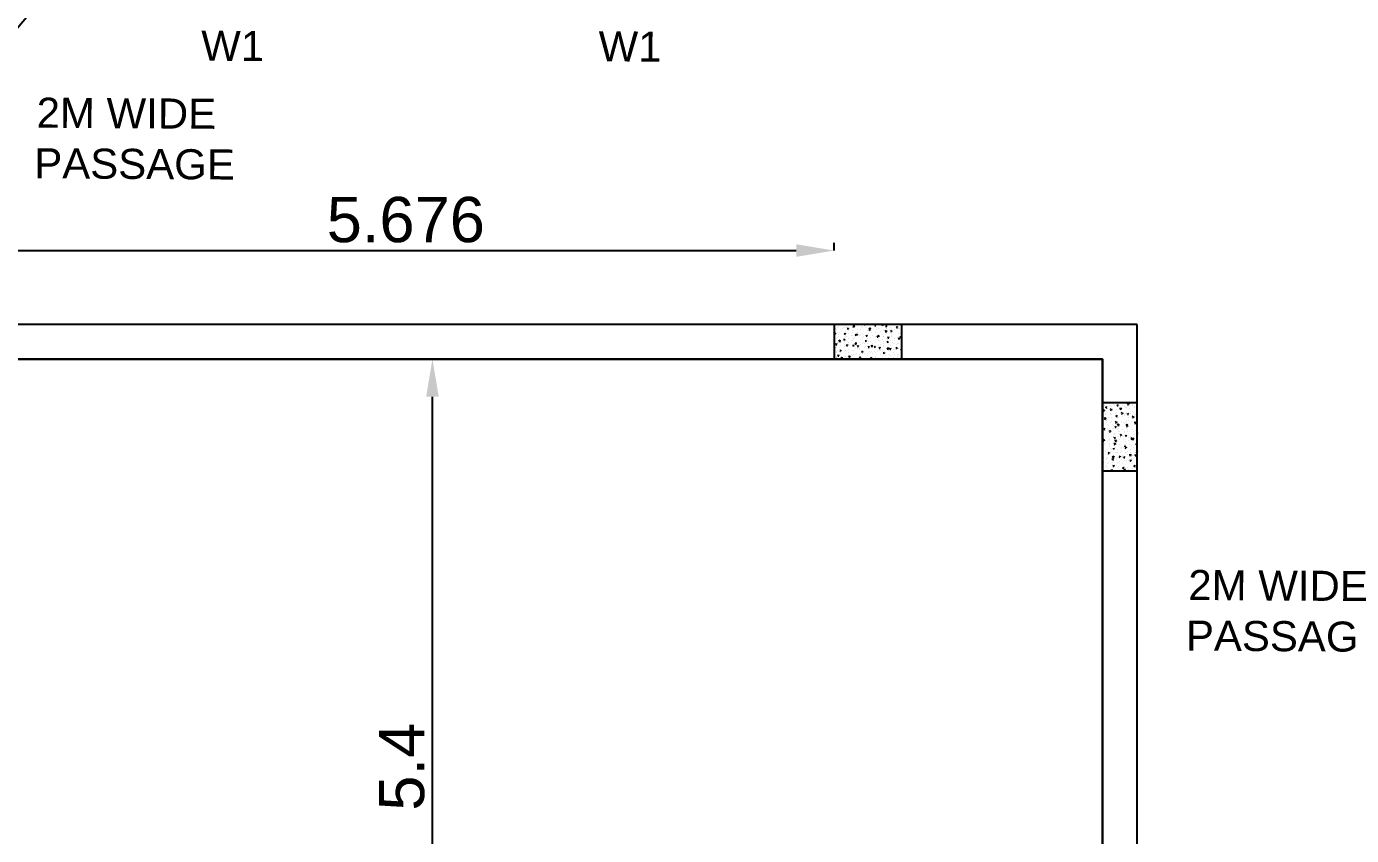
# Model space of a CAD drawing. Header units: metres. Extents: x 0 to 2048, y 111 to 219.
# Drawn here: x 1830.55 to 1839.33, y 158.93 to 164.29 of the extents above; entities that cross this region are included whole.
import ezdxf

# ---------------------------------------------------------------- set-up
doc = ezdxf.new("R2010")
doc.units = ezdxf.units.M
doc.header["$LTSCALE"] = 0.5
doc.header["$MEASUREMENT"] = 0
doc.header["$PDMODE"] = 3
doc.linetypes.add('CONTIN', pattern=[0])
doc.layers.add('BLK_1_FLR_0_BLT_UP_AREA', color=27, linetype='Continuous')
doc.layers.add('DIST_EXIT', color=7, linetype='Continuous')
doc.layers.add('layout bou', color=1, linetype='Continuous', lineweight=60)
doc.layers.add('layout bou @ 1', color=1, linetype='Continuous', lineweight=60)
doc.styles.add('200LT_S', font='arial.ttf', dxfattribs={"height": 0.3})
doc.styles.add('Isa-', font='times.ttf')
doc.styles.add('PATTA & SITE', font='arial.ttf', dxfattribs={"height": 1.5})
doc.styles.get("Standard").update_dxf_attribs({"font": ''})
doc.styles.get('Standard').set_extended_font_data('Arial Black')
doc.dimstyles.new('Building Arrow', dxfattribs={"dimscale": 0, "dimtxt": 1, "dimasz": 1, "dimexe": 0.18, "dimexo": 0.0625, "dimgap": 0.09, "dimtad": 0, "dimdec": 1, "dimzin": 0, "dimdsep": 46, "dimtxsty": 'Standard', "dimcen": 0.09, "dimse1": 1, "dimse2": 1, "dimclrt": 7, "dimadec": 1, "dimazin": 0, "dimtfac": 1, "dimtdec": 1, "dimtofl": 0, "dimtmove": 0, "dimatfit": 3, "dimfxl": 0, "dimtolj": 1, "dimtzin": 0, "dimarcsym": 0})
doc.dimstyles.new('STANDARD$0', dxfattribs={"dimtxt": 0.5, "dimasz": 0.1, "dimexe": 2, "dimexo": 2, "dimgap": 0, "dimtad": 0, "dimzin": 0, "dimdsep": 46, "dimtxsty": 'Standard', "dimblk": 'OBLIQUE', "dimcen": -0.0625, "dimse1": 1, "dimse2": 1, "dimclrd": 3, "dimclre": 9, "dimadec": 0, "dimazin": 0, "dimtfac": 1, "dimtix": 1, "dimtofl": 0, "dimtmove": 2, "dimatfit": 3, "dimldrblk": 'OBLIQUE', "dimfxl": 0, "dimtolj": 1, "dimtzin": 0, "dimarcsym": 0})

# ---------------------------------------------------------------- blocks, each defined once
blk = doc.blocks.new('*D4')
at = {"layer": 'Defpoints', "color": 0, "lineweight": -3}
for p in [(1730.1741, 160.2208), (1730.1741, 160.2208), (1916.2515, 130.4545)]:
    blk.add_point(p, dxfattribs=at)
at = {"layer": 'layout bou', "color": 0, "lineweight": -2}
for p, q in [((1731.1615, 160.0628), (1821.1248, 145.6716)), ((1915.2641, 130.6124), (1825.3008, 145.0036))]:
    blk.add_line(p, q, dxfattribs=at)
at = {"layer": 'layout bou', "color": 0, "lineweight": -3}
for points in [[(1731.1879, 160.2274), (1731.1352, 159.8982), (1730.1741, 160.2208)], [(1915.2904, 130.777), (1915.2378, 130.4478), (1916.2515, 130.4545)]]:
    blk.add_solid(points, dxfattribs=at)
at = {"layer": 'layout bou', "color": 7, "lineweight": 15, "insert": (1823.2128, 145.3376), "char_height": 1, "attachment_point": 5, "rotation": 350.91154}
blk.add_mtext('\\A1;188.4', dxfattribs=at)
blk = doc.blocks.new('*D9')
at = {"layer": 'Defpoints', "color": 0, "lineweight": -3}
for p in [(1764.1257, 208.0316), (1764.1257, 208.0316), (1929.9765, 145.7045)]:
    blk.add_point(p, dxfattribs=at)
at = {"layer": 'layout bou', "color": 0, "lineweight": -2}
for p, q in [((1765.0618, 207.6799), (1845.0867, 177.6063)), ((1929.0405, 146.0562), (1849.0155, 176.1298))]:
    blk.add_line(p, q, dxfattribs=at)
at = {"layer": 'layout bou', "color": 0, "lineweight": -3}
for points in [[(1765.1204, 207.8359), (1765.0031, 207.5239), (1764.1257, 208.0316)], [(1929.0991, 146.2122), (1928.9818, 145.9002), (1929.9765, 145.7045)]]:
    blk.add_solid(points, dxfattribs=at)
at = {"layer": 'layout bou', "color": 7, "lineweight": 15, "insert": (1847.0511, 176.868), "char_height": 1, "attachment_point": 5, "rotation": 339.40364}
blk.add_mtext('\\A1;177.2', dxfattribs=at)
blk = doc.blocks.new('_Oblique')
at = {"color": 0, "linetype": 'ByBlock', "lineweight": -2}
blk.add_line((-0.5, -0.5), (0.5, 0.5), dxfattribs=at)
blk = doc.blocks.new('*D32')
at = {"layer": 'Defpoints', "color": 0, "lineweight": -3, "ltscale": 2}
for p in [(1837.3489, 172.4047), (1837.3489, 172.4047), (1828.8279, 162.3147)]:
    blk.add_point(p, dxfattribs=at)
at = {"layer": 'DIST_EXIT', "color": 3, "lineweight": -2, "ltscale": 2}
for p, q in [((1837.3489, 172.4047), (1832.4777, 166.6365)), ((1828.8279, 162.3147), (1831.903, 165.956))]:
    blk.add_line(p, q, dxfattribs=at)
at = {"layer": 'DIST_EXIT', "color": 3, "lineweight": -2, "ltscale": 2, "xscale": 0.15, "yscale": 0.15, "zscale": 0.15}
for p, rotation in [((1837.3489, 172.4047), 49.81886375922322), ((1828.8279, 162.3147), 229.8188637592232)]:
    blk.add_blockref('_Oblique', p, dxfattribs=dict(at, rotation=rotation))
at = {"layer": 'DIST_EXIT', "color": 0, "lineweight": -3, "ltscale": 2, "insert": (1832.1903, 166.2963), "char_height": 0.3, "attachment_point": 5, "rotation": 49.81886, "style": 'Isa-'}
blk.add_mtext('\\A1;13.21', dxfattribs=at)

msp = doc.modelspace()

# ---------------------------------------------------------------- linework, layer by layer
at = {"color": 252, "lineweight": -3}
for p, q in [((1835.89887, 162.80359), (1835.89887, 162.85359)), ((1834.23729, 162.08467), (1833.18729, 162.08467))]:
    msp.add_line(p, q, dxfattribs=at)
at = {"color": 7, "lineweight": -3}
for p, q in [((1830.47292, 162.80359), (1835.64887, 162.80359)), ((1833.23729, 156.93467), (1833.23729, 161.83467))]:
    msp.add_line(p, q, dxfattribs=at)
at = {"color": 0, "lineweight": -3}
for p, q in [((1837.90887, 162.31467), (1828.82785, 162.31467)), ((1837.90887, 156.08467), (1837.90887, 162.31467)), ((1828.82785, 162.08467), (1837.67887, 162.08467)), ((1837.67887, 162.08467), (1828.82785, 162.08467)), ((1837.67887, 162.08467), (1837.67887, 156.08467)), ((1837.67887, 156.08467), (1837.67887, 162.08467))]:
    msp.add_line(p, q, dxfattribs=at)
at = {"linetype": 'CONTIN', "lineweight": -3, "ltscale": 0.5}
for p, q in [((1836.34887, 162.31467), (1835.89887, 162.31467)), ((1835.89887, 162.31467), (1835.89887, 162.08467)), ((1836.34887, 162.08467), (1836.34887, 162.31467)), ((1835.89887, 162.08467), (1836.34887, 162.08467)), ((1837.67882, 161.79467), (1837.67882, 161.34467)), ((1837.90882, 161.79467), (1837.67882, 161.79467)), ((1837.90882, 161.34467), (1837.90882, 161.79467)), ((1837.67882, 161.34467), (1837.90882, 161.34467))]:
    msp.add_line(p, q, dxfattribs=at)
at = {"lineweight": -3}
for p, q in [((1835.92319, 162.29542), (1835.92319, 162.29542)), ((1835.92716, 162.29818), (1835.92716, 162.29818)), ((1835.9694, 162.29557), (1835.9694, 162.29557)), ((1835.9737, 162.30183), (1835.9737, 162.30183)), ((1835.98054, 162.29593), (1835.98054, 162.29593)), ((1836.02449, 162.29969), (1836.03338, 162.29831)), ((1836.0248, 162.30002), (1836.03259, 162.30813)), ((1836.02564, 162.30932), (1836.02564, 162.30932)), ((1836.02772, 162.30558), (1836.02772, 162.30558)), ((1836.03338, 162.29831), (1836.03227, 162.30781)), ((1836.0445, 162.2973), (1836.0445, 162.2973)), ((1836.08238, 162.30229), (1836.08238, 162.30229)), ((1836.09836, 162.31348), (1836.09936, 162.31467)), ((1836.09836, 162.31348), (1836.10433, 162.31295)), ((1836.10433, 162.31295), (1836.10401, 162.31467)), ((1836.14553, 162.3106), (1836.14553, 162.3106)), ((1836.16832, 162.30364), (1836.16832, 162.30364)), ((1836.17008, 162.3072), (1836.1749, 162.31295)), ((1836.17008, 162.3072), (1836.17606, 162.30668)), ((1836.17057, 162.3139), (1836.17057, 162.3139)), ((1836.17606, 162.30668), (1836.1749, 162.31294)), ((1836.17821, 162.29698), (1836.17821, 162.29698)), ((1836.21552, 162.31092), (1836.22252, 162.3136)), ((1836.21552, 162.31092), (1836.22049, 162.30756)), ((1836.22049, 162.30756), (1836.22252, 162.3136)), ((1836.22664, 162.31365), (1836.22664, 162.31365)), ((1836.22956, 162.30402), (1836.22956, 162.30402)), ((1836.24181, 162.30093), (1836.24663, 162.30667)), ((1836.24181, 162.30093), (1836.24779, 162.3004)), ((1836.24778, 162.3004), (1836.24663, 162.30667)), ((1836.28007, 162.31042), (1836.28007, 162.31042)), ((1836.30819, 162.29604), (1836.30819, 162.29604)), ((1836.31354, 162.29465), (1836.31836, 162.3004)), ((1836.31951, 162.29413), (1836.31835, 162.30039)), ((1835.89887, 162.25925), (1835.90188, 162.26283)), ((1835.89887, 162.25693), (1835.90303, 162.25656)), ((1835.90303, 162.25656), (1835.90187, 162.26283)), ((1835.90376, 162.25442), (1835.91076, 162.25711)), ((1835.90376, 162.25442), (1835.90874, 162.25106)), ((1835.90769, 162.24708), (1835.90769, 162.24708)), ((1835.90873, 162.25106), (1835.91076, 162.25711)), ((1835.91108, 162.28556), (1835.91108, 162.28556)), ((1835.91492, 162.21859), (1835.91492, 162.21859)), ((1835.91844, 162.2807), (1835.91844, 162.2807)), ((1835.92076, 162.22885), (1835.92076, 162.22885)), ((1835.92197, 162.26214), (1835.92197, 162.26214)), ((1835.92877, 162.23365), (1835.92877, 162.23365)), ((1835.93001, 162.24625), (1835.93001, 162.24625)), ((1835.93133, 162.2026), (1835.93912, 162.21072)), ((1835.93505, 162.2636), (1835.93505, 162.2636)), ((1835.93991, 162.2009), (1835.9388, 162.2104)), ((1835.95631, 162.28569), (1835.95631, 162.28569)), ((1835.96107, 162.24483), (1835.96107, 162.24483)), ((1835.96345, 162.21416), (1835.97045, 162.21684)), ((1835.96345, 162.21416), (1835.96843, 162.2108)), ((1835.96686, 162.21512), (1835.96686, 162.21512)), ((1835.96842, 162.2108), (1835.97045, 162.21685)), ((1835.96878, 162.25081), (1835.9736, 162.25655)), ((1835.96878, 162.25081), (1835.97476, 162.25029)), ((1835.97127, 162.23525), (1835.97127, 162.23525)), ((1835.97248, 162.26854), (1835.97248, 162.26854)), ((1835.97324, 162.2286), (1835.97324, 162.2286)), ((1835.97475, 162.25028), (1835.9736, 162.25655)), ((1835.98215, 162.23139), (1835.98215, 162.23139)), ((1835.98778, 162.28667), (1835.99479, 162.28936)), ((1835.98778, 162.28667), (1835.99276, 162.28332)), ((1835.99189, 162.21842), (1835.99189, 162.21842)), ((1835.99275, 162.28332), (1835.99478, 162.28936)), ((1835.99316, 162.25456), (1835.99316, 162.25456)), ((1835.99336, 162.27361), (1835.99336, 162.27361)), ((1836.01445, 162.24257), (1836.01445, 162.24257)), ((1836.0182, 162.25786), (1836.0182, 162.25786)), ((1836.01947, 162.29401), (1836.01947, 162.29401)), ((1836.02199, 162.20946), (1836.02199, 162.20946)), ((1836.02321, 162.24275), (1836.02321, 162.24275)), ((1836.02442, 162.27603), (1836.02442, 162.27603)), ((1836.02976, 162.2234), (1836.02976, 162.2234)), ((1836.03156, 162.23861), (1836.03156, 162.23861)), ((1836.03392, 162.29367), (1836.03392, 162.29367)), ((1836.03553, 162.22914), (1836.03553, 162.22914)), ((1836.04051, 162.24453), (1836.04533, 162.25028)), ((1836.04051, 162.24453), (1836.04648, 162.24401)), ((1836.04648, 162.24401), (1836.04532, 162.25028)), ((1836.04748, 162.24641), (1836.05448, 162.2491)), ((1836.04748, 162.24641), (1836.05245, 162.24305)), ((1836.05168, 162.28362), (1836.05168, 162.28362)), ((1836.05245, 162.24306), (1836.05447, 162.2491)), ((1836.05607, 162.26285), (1836.05607, 162.26285)), ((1836.06783, 162.24031), (1836.06783, 162.24031)), ((1836.07333, 162.2165), (1836.07333, 162.2165)), ((1836.07455, 162.24979), (1836.07455, 162.24979)), ((1836.07576, 162.28308), (1836.07576, 162.28308)), ((1836.08731, 162.29141), (1836.08731, 162.29141)), ((1836.08892, 162.22688), (1836.08892, 162.22688)), ((1836.08987, 162.24862), (1836.08987, 162.24862)), ((1836.09292, 162.23172), (1836.09292, 162.23172)), ((1836.10717, 162.20615), (1836.11417, 162.20884)), ((1836.11, 162.29363), (1836.11, 162.29363)), ((1836.11214, 162.20279), (1836.11416, 162.20884)), ((1836.11223, 162.23826), (1836.11705, 162.244)), ((1836.11223, 162.23826), (1836.11821, 162.23774)), ((1836.1182, 162.23773), (1836.11705, 162.244)), ((1836.11795, 162.23502), (1836.11795, 162.23502)), ((1836.11922, 162.27116), (1836.11922, 162.27116)), ((1836.12121, 162.23806), (1836.12121, 162.23806)), ((1836.12384, 162.2229), (1836.12384, 162.2229)), ((1836.12506, 162.25619), (1836.12506, 162.25619)), ((1836.12628, 162.28948), (1836.12628, 162.28948)), ((1836.13121, 162.28314), (1836.1401, 162.28176)), ((1836.1315, 162.27866), (1836.1385, 162.28135)), ((1836.1315, 162.27866), (1836.13647, 162.27531)), ((1836.13153, 162.28346), (1836.13931, 162.29158)), ((1836.13647, 162.27531), (1836.13849, 162.28135)), ((1836.1401, 162.28176), (1836.139, 162.29126)), ((1836.14069, 162.28916), (1836.14069, 162.28916)), ((1836.1423, 162.22463), (1836.1423, 162.22463)), ((1836.14426, 162.27446), (1836.14426, 162.27446)), ((1836.14819, 162.25864), (1836.14819, 162.25864)), ((1836.15582, 162.24), (1836.15582, 162.24)), ((1836.1746, 162.2358), (1836.1746, 162.2358)), ((1836.17578, 162.2304), (1836.17578, 162.2304)), ((1836.177, 162.26369), (1836.177, 162.26369)), ((1836.18213, 162.27944), (1836.18213, 162.27944)), ((1836.18396, 162.23198), (1836.18878, 162.23773)), ((1836.18396, 162.23198), (1836.18994, 162.23146)), ((1836.18993, 162.23146), (1836.18877, 162.23773)), ((1836.19119, 162.2384), (1836.19819, 162.24109)), ((1836.19119, 162.2384), (1836.19616, 162.23505)), ((1836.19267, 162.20887), (1836.19267, 162.20887)), ((1836.19407, 162.2869), (1836.19407, 162.2869)), ((1836.19568, 162.22237), (1836.19568, 162.22237)), ((1836.19616, 162.23505), (1836.19819, 162.24109)), ((1836.20238, 162.20898), (1836.20238, 162.20898)), ((1836.20651, 162.26865), (1836.20651, 162.26865)), ((1836.21771, 162.21217), (1836.21771, 162.21217)), ((1836.21898, 162.24832), (1836.21898, 162.24832)), ((1836.22713, 162.23744), (1836.22713, 162.23744)), ((1836.22798, 162.23355), (1836.22798, 162.23355)), ((1836.22834, 162.27073), (1836.22834, 162.27073)), ((1836.23794, 162.26658), (1836.24683, 162.2652)), ((1836.23825, 162.26691), (1836.24604, 162.27503)), ((1836.24401, 162.25161), (1836.24401, 162.25161)), ((1836.24529, 162.28776), (1836.24529, 162.28776)), ((1836.24682, 162.26521), (1836.24572, 162.27471)), ((1836.24745, 162.28465), (1836.24745, 162.28465)), ((1836.24906, 162.22012), (1836.24906, 162.22012)), ((1836.25558, 162.21716), (1836.25558, 162.21716)), ((1836.25568, 162.22571), (1836.26051, 162.23145)), ((1836.25568, 162.22571), (1836.26166, 162.22519)), ((1836.26166, 162.22518), (1836.2605, 162.23145)), ((1836.2607, 162.21899), (1836.2607, 162.21899)), ((1836.26483, 162.27866), (1836.26483, 162.27866)), ((1836.27032, 162.29105), (1836.27032, 162.29105)), ((1836.27521, 162.27065), (1836.28221, 162.27334)), ((1836.27521, 162.27065), (1836.28018, 162.2673)), ((1836.27642, 162.21055), (1836.27642, 162.21055)), ((1836.27764, 162.24384), (1836.27764, 162.24384)), ((1836.27885, 162.27713), (1836.27885, 162.27713)), ((1836.28018, 162.2673), (1836.28221, 162.27334)), ((1836.28136, 162.23129), (1836.28136, 162.23129)), ((1836.28189, 162.2566), (1836.28189, 162.2566)), ((1836.30083, 162.28239), (1836.30083, 162.28239)), ((1836.30245, 162.21786), (1836.30245, 162.21786)), ((1836.31353, 162.29465), (1836.31951, 162.29413)), ((1836.31874, 162.22547), (1836.31874, 162.22547)), ((1836.31902, 162.229), (1836.31902, 162.229)), ((1836.32315, 162.28867), (1836.32315, 162.28867)), ((1836.32741, 162.21943), (1836.33223, 162.22518)), ((1836.32741, 162.21943), (1836.33339, 162.21891)), ((1836.32836, 162.21805), (1836.32836, 162.21805)), ((1836.32958, 162.25134), (1836.32958, 162.25134)), ((1836.33079, 162.28463), (1836.33079, 162.28463)), ((1836.33338, 162.21891), (1836.33223, 162.22518)), ((1836.33474, 162.22904), (1836.33474, 162.22904)), ((1836.3349, 162.23039), (1836.3419, 162.23308)), ((1836.3349, 162.23039), (1836.33988, 162.22704)), ((1836.33987, 162.22704), (1836.3419, 162.23308)), ((1836.34298, 162.20704), (1836.34298, 162.20704)), ((1836.34377, 162.22877), (1836.34377, 162.22877)), ((1836.34466, 162.25003), (1836.34887, 162.24938)), ((1836.34497, 162.25036), (1836.34887, 162.25442)), ((1836.34504, 162.26491), (1836.34504, 162.26491)), ((1835.9037, 162.20681), (1835.9037, 162.20681)), ((1835.91079, 162.15893), (1835.91079, 162.15893)), ((1835.91093, 162.18186), (1835.91575, 162.18761)), ((1835.91093, 162.18187), (1835.91691, 162.18134)), ((1835.91424, 162.13624), (1835.91424, 162.13624)), ((1835.9169, 162.18134), (1835.91575, 162.18761)), ((1835.91711, 162.12898), (1835.91711, 162.12898)), ((1835.91832, 162.16227), (1835.91832, 162.16227)), ((1835.91954, 162.19556), (1835.91954, 162.19556)), ((1835.9217, 162.1429), (1835.9217, 162.1429)), ((1835.93102, 162.20228), (1835.93991, 162.2009)), ((1835.93475, 162.13697), (1835.93475, 162.13697)), ((1835.93912, 162.14164), (1835.94612, 162.14433)), ((1835.93912, 162.14164), (1835.9441, 162.13829)), ((1835.93928, 162.13954), (1835.93928, 162.13954)), ((1835.94055, 162.17568), (1835.94055, 162.17568)), ((1835.94117, 162.194), (1835.94117, 162.194)), ((1835.94278, 162.12946), (1835.94278, 162.12946)), ((1835.94409, 162.13829), (1835.94612, 162.14433)), ((1835.96558, 162.17898), (1835.96558, 162.17898)), ((1835.96762, 162.13538), (1835.96762, 162.13538)), ((1835.96883, 162.16867), (1835.96883, 162.16867)), ((1835.96911, 162.16894), (1835.96911, 162.16894)), ((1835.97005, 162.20196), (1835.97005, 162.20196)), ((1835.97508, 162.14064), (1835.97508, 162.14064)), ((1835.97715, 162.14452), (1835.97715, 162.14452)), ((1835.98266, 162.17559), (1835.98748, 162.18134)), ((1835.98266, 162.17559), (1835.98863, 162.17507)), ((1835.98863, 162.17506), (1835.98747, 162.18133)), ((1835.99307, 162.14698), (1835.99307, 162.14698)), ((1835.99455, 162.19174), (1835.99455, 162.19174)), ((1835.99617, 162.12721), (1835.99617, 162.12721)), ((1836.00346, 162.18396), (1836.00346, 162.18396)), ((1836.01956, 162.14288), (1836.01956, 162.14288)), ((1836.02077, 162.17617), (1836.02077, 162.17617)), ((1836.02314, 162.17389), (1836.03015, 162.17658)), ((1836.02314, 162.1739), (1836.02812, 162.17054)), ((1836.02743, 162.17895), (1836.02743, 162.17895)), ((1836.02811, 162.17054), (1836.03014, 162.17658)), ((1836.02846, 162.13838), (1836.02846, 162.13838)), ((1836.03775, 162.18572), (1836.04664, 162.18434)), ((1836.03806, 162.18605), (1836.04585, 162.19417)), ((1836.0403, 162.15284), (1836.0403, 162.15284)), ((1836.04663, 162.18435), (1836.04553, 162.19385)), ((1836.04794, 162.18948), (1836.04794, 162.18948)), ((1836.04955, 162.12495), (1836.04955, 162.12495)), ((1836.05139, 162.15699), (1836.05139, 162.15699)), ((1836.05438, 162.16931), (1836.0592, 162.17506)), ((1836.05438, 162.16931), (1836.06036, 162.16879)), ((1836.06035, 162.16879), (1836.0592, 162.17506)), ((1836.06534, 162.15613), (1836.06534, 162.15613)), ((1836.06661, 162.19228), (1836.06661, 162.19228)), ((1836.0709, 162.14992), (1836.0709, 162.14992)), ((1836.07212, 162.18321), (1836.07212, 162.18321)), ((1836.0769, 162.12168), (1836.0769, 162.12168)), ((1836.08185, 162.13613), (1836.08185, 162.13613)), ((1836.08283, 162.13363), (1836.08984, 162.13632)), ((1836.08283, 162.13363), (1836.08781, 162.13028)), ((1836.08575, 162.18896), (1836.08575, 162.18896)), ((1836.0878, 162.13028), (1836.08983, 162.13632)), ((1836.08958, 162.122), (1836.08958, 162.122)), ((1836.09164, 162.19557), (1836.09164, 162.19557)), ((1836.10132, 162.18723), (1836.10132, 162.18723)), ((1836.10293, 162.1227), (1836.10293, 162.1227)), ((1836.10321, 162.16112), (1836.10321, 162.16112)), ((1836.10717, 162.20615), (1836.11214, 162.20279)), ((1836.10971, 162.167), (1836.10971, 162.167)), ((1836.1202, 162.12303), (1836.1202, 162.12303)), ((1836.12141, 162.15632), (1836.12141, 162.15632)), ((1836.12263, 162.18961), (1836.12263, 162.18961)), ((1836.12611, 162.16304), (1836.13093, 162.16878)), ((1836.12611, 162.16304), (1836.13208, 162.16252)), ((1836.12952, 162.20056), (1836.12952, 162.20056)), ((1836.13208, 162.16251), (1836.13092, 162.16878)), ((1836.13523, 162.13387), (1836.13523, 162.13387)), ((1836.14006, 162.12999), (1836.14006, 162.12999)), ((1836.14406, 162.19897), (1836.14406, 162.19897)), ((1836.14447, 162.16917), (1836.15336, 162.16779)), ((1836.14478, 162.1695), (1836.15257, 162.17762)), ((1836.1479, 162.13201), (1836.1479, 162.13201)), ((1836.15336, 162.1678), (1836.15225, 162.17729)), ((1836.1547, 162.18497), (1836.1547, 162.18497)), ((1836.15631, 162.12044), (1836.15631, 162.12044)), ((1836.16509, 162.13329), (1836.16509, 162.13329)), ((1836.16637, 162.16943), (1836.16637, 162.16943)), ((1836.16686, 162.16589), (1836.17386, 162.16857)), ((1836.16686, 162.16589), (1836.17183, 162.16253)), ((1836.16803, 162.17701), (1836.16803, 162.17701)), ((1836.17183, 162.16253), (1836.17385, 162.16857)), ((1836.17213, 162.13053), (1836.17213, 162.13053)), ((1836.17335, 162.16382), (1836.17335, 162.16382)), ((1836.17457, 162.19711), (1836.17457, 162.19711)), ((1836.18861, 162.13162), (1836.18861, 162.13162)), ((1836.1914, 162.17273), (1836.1914, 162.17273)), ((1836.19783, 162.15676), (1836.20265, 162.16251)), ((1836.19783, 162.15676), (1836.20381, 162.15624)), ((1836.20381, 162.15624), (1836.20265, 162.16251)), ((1836.20297, 162.13827), (1836.20297, 162.13827)), ((1836.20622, 162.14202), (1836.20622, 162.14202)), ((1836.20808, 162.18272), (1836.20808, 162.18272)), ((1836.22348, 162.13757), (1836.22348, 162.13757)), ((1836.22469, 162.17086), (1836.22469, 162.17086)), ((1836.22591, 162.20415), (1836.22591, 162.20415)), ((1836.22634, 162.18702), (1836.22634, 162.18702)), ((1836.22655, 162.12562), (1836.23355, 162.12831)), ((1836.22655, 162.12562), (1836.23152, 162.12227)), ((1836.22927, 162.17772), (1836.22927, 162.17772)), ((1836.23152, 162.12227), (1836.23354, 162.12831)), ((1836.24199, 162.12936), (1836.24199, 162.12936)), ((1836.25088, 162.19814), (1836.25788, 162.20083)), ((1836.25088, 162.19814), (1836.25585, 162.19478)), ((1836.25119, 162.15262), (1836.26009, 162.15124)), ((1836.25151, 162.15295), (1836.2593, 162.16107)), ((1836.25585, 162.19479), (1836.25788, 162.20083)), ((1836.26008, 162.15125), (1836.25898, 162.16074)), ((1836.26147, 162.18046), (1836.26147, 162.18046)), ((1836.26454, 162.15203), (1836.26454, 162.15203)), ((1836.26612, 162.14659), (1836.26612, 162.14659)), ((1836.26956, 162.15049), (1836.27438, 162.15623)), ((1836.26956, 162.15049), (1836.27554, 162.14997)), ((1836.27399, 162.14397), (1836.27399, 162.14397)), ((1836.27553, 162.14996), (1836.27438, 162.15623)), ((1836.2752, 162.17726), (1836.2752, 162.17726)), ((1836.28466, 162.19703), (1836.28466, 162.19703)), ((1836.29116, 162.14988), (1836.29116, 162.14988)), ((1836.29243, 162.18603), (1836.29243, 162.18603)), ((1836.29537, 162.12711), (1836.29537, 162.12711)), ((1836.31057, 162.15788), (1836.31757, 162.16057)), ((1836.31057, 162.15788), (1836.31554, 162.15452)), ((1836.31485, 162.17821), (1836.31485, 162.17821)), ((1836.31554, 162.15452), (1836.31757, 162.16057)), ((1836.31746, 162.18933), (1836.31746, 162.18933)), ((1836.32285, 162.16204), (1836.32285, 162.16204)), ((1836.32593, 162.15147), (1836.32593, 162.15147)), ((1836.32714, 162.18476), (1836.32714, 162.18476)), ((1836.32903, 162.15487), (1836.32903, 162.15487)), ((1836.34129, 162.14421), (1836.34611, 162.14996)), ((1836.34129, 162.14421), (1836.34726, 162.14369)), ((1836.34726, 162.14369), (1836.3461, 162.14996)), ((1836.34876, 162.12485), (1836.34876, 162.12485)), ((1835.9018, 162.09206), (1835.9018, 162.09206)), ((1835.91297, 162.1001), (1835.91297, 162.1001)), ((1835.91462, 162.09196), (1835.91462, 162.09196)), ((1835.91589, 162.09569), (1835.91589, 162.09569)), ((1835.9248, 162.10665), (1835.92963, 162.11239)), ((1835.9248, 162.10665), (1835.93078, 162.10612)), ((1835.93078, 162.10612), (1835.92962, 162.11239)), ((1835.94428, 162.08831), (1835.95317, 162.08693)), ((1835.94459, 162.08864), (1835.95238, 162.09676)), ((1835.95084, 162.10508), (1835.95084, 162.10508)), ((1835.95317, 162.08694), (1835.95206, 162.09644)), ((1835.95519, 162.08981), (1835.95519, 162.08981)), ((1835.9664, 162.10209), (1835.9664, 162.10209)), ((1835.97294, 162.10197), (1835.97294, 162.10197)), ((1835.99653, 162.10037), (1836.00135, 162.10612)), ((1835.99653, 162.10037), (1836.00251, 162.09985)), ((1835.99881, 162.10138), (1836.00581, 162.10407)), ((1835.99881, 162.10138), (1836.00379, 162.09802)), ((1836.0025, 162.09984), (1836.00135, 162.10611)), ((1836.00378, 162.09803), (1836.00581, 162.10407)), ((1836.00857, 162.08755), (1836.00857, 162.08755)), ((1836.014, 162.1134), (1836.014, 162.1134)), ((1836.01834, 162.10959), (1836.01834, 162.10959)), ((1836.03126, 162.11199), (1836.03126, 162.11199)), ((1836.03903, 162.11669), (1836.03903, 162.11669)), ((1836.06195, 162.0853), (1836.06195, 162.0853)), ((1836.06826, 162.0941), (1836.07308, 162.09984)), ((1836.06826, 162.0941), (1836.07423, 162.09357)), ((1836.06968, 162.11663), (1836.06968, 162.11663)), ((1836.07423, 162.09357), (1836.07307, 162.09984)), ((1836.11375, 162.09055), (1836.11375, 162.09055)), ((1836.11898, 162.08974), (1836.11898, 162.08974)), ((1836.13879, 162.09385), (1836.13879, 162.09385)), ((1836.13998, 162.08782), (1836.1448, 162.09357)), ((1836.13998, 162.08782), (1836.14596, 162.0873)), ((1836.14253, 162.09337), (1836.14953, 162.09606)), ((1836.14253, 162.09337), (1836.1475, 162.09002)), ((1836.14595, 162.08729), (1836.1448, 162.09356)), ((1836.14749, 162.09002), (1836.14952, 162.09606)), ((1836.17092, 162.09724), (1836.17092, 162.09724)), ((1836.17666, 162.09883), (1836.17666, 162.09883)), ((1836.2097, 162.11819), (1836.2097, 162.11819)), ((1836.21433, 162.08467), (1836.21653, 162.08729)), ((1836.21701, 162.08467), (1836.21652, 162.08729)), ((1836.22226, 162.10428), (1836.22226, 162.10428)), ((1836.23981, 162.10715), (1836.23981, 162.10715)), ((1836.26041, 162.09236), (1836.26041, 162.09236)), ((1836.26308, 162.11593), (1836.26308, 162.11593)), ((1836.26485, 162.11044), (1836.26485, 162.11044)), ((1836.27277, 162.11068), (1836.27277, 162.11068)), ((1836.28624, 162.08536), (1836.29324, 162.08805)), ((1836.28624, 162.08536), (1836.28726, 162.08467)), ((1836.2921, 162.08467), (1836.29324, 162.08805)), ((1836.30272, 162.11543), (1836.30272, 162.11543)), ((1836.31646, 162.11367), (1836.31646, 162.11367)), ((1836.31873, 162.10237), (1836.31873, 162.10237)), ((1836.3235, 162.08489), (1836.3235, 162.08489)), ((1836.32471, 162.11818), (1836.32471, 162.11818)), ((1837.68611, 161.77892), (1837.68611, 161.77892)), ((1837.68621, 161.79174), (1837.68621, 161.79174)), ((1837.68984, 161.77765), (1837.68984, 161.77765)), ((1837.69425, 161.78057), (1837.69425, 161.78057)), ((1837.7008, 161.76874), (1837.70027, 161.76276)), ((1837.7008, 161.76874), (1837.70654, 161.76392)), ((1837.72313, 161.77643), (1837.72313, 161.77643)), ((1837.73039, 161.7793), (1837.73039, 161.7793)), ((1837.73705, 161.77184), (1837.73705, 161.77184)), ((1837.75308, 161.78275), (1837.75308, 161.78275)), ((1837.75642, 161.77522), (1837.75642, 161.77522)), ((1837.77601, 161.78261), (1837.77549, 161.77663)), ((1837.77549, 161.77664), (1837.78176, 161.7778)), ((1837.77601, 161.78261), (1837.78176, 161.77779)), ((1837.78971, 161.774), (1837.78971, 161.774)), ((1837.80096, 161.78984), (1837.80096, 161.78984)), ((1837.81274, 161.77862), (1837.81274, 161.77862)), ((1837.823, 161.77278), (1837.823, 161.77278)), ((1837.84123, 161.78586), (1837.84123, 161.78586)), ((1837.84857, 161.78978), (1837.84521, 161.7848)), ((1837.84521, 161.78481), (1837.85126, 161.78278)), ((1837.84857, 161.78978), (1837.85126, 161.78278)), ((1837.85108, 161.79467), (1837.85071, 161.79051)), ((1837.85071, 161.79051), (1837.85698, 161.79167)), ((1837.8534, 161.79467), (1837.85698, 161.79167)), ((1837.85629, 161.77157), (1837.85629, 161.77157)), ((1837.87485, 161.7751), (1837.87485, 161.7751)), ((1837.87971, 161.78246), (1837.87971, 161.78246)), ((1837.88957, 161.77035), (1837.88957, 161.77035)), ((1837.68246, 161.74926), (1837.68108, 161.74037)), ((1837.68109, 161.74037), (1837.69058, 161.74148)), ((1837.6817, 161.68497), (1837.6817, 161.68497)), ((1837.68279, 161.74895), (1837.69091, 161.74116)), ((1837.68396, 161.73835), (1837.68396, 161.73835)), ((1837.69553, 161.69473), (1837.69217, 161.68975)), ((1837.69218, 161.68976), (1837.69822, 161.68773)), ((1837.69399, 161.69104), (1837.70026, 161.69219)), ((1837.69452, 161.69701), (1837.694, 161.69103)), ((1837.69452, 161.69701), (1837.70027, 161.69219)), ((1837.69553, 161.69473), (1837.69822, 161.68773)), ((1837.69612, 161.7206), (1837.69612, 161.7206)), ((1837.69624, 161.72714), (1837.69624, 161.72714)), ((1837.69923, 161.7427), (1837.69923, 161.7427)), ((1837.70027, 161.76276), (1837.70654, 161.76392)), ((1837.72136, 161.69737), (1837.72136, 161.69737)), ((1837.72361, 161.75076), (1837.72361, 161.75076)), ((1837.72953, 161.72592), (1837.72953, 161.72592)), ((1837.73112, 161.75879), (1837.73112, 161.75879)), ((1837.73579, 161.75442), (1837.73244, 161.74944)), ((1837.73244, 161.74945), (1837.73848, 161.74742)), ((1837.73369, 161.75427), (1837.73369, 161.75427)), ((1837.73479, 161.71846), (1837.73479, 161.71846)), ((1837.73579, 161.75442), (1837.73848, 161.74742)), ((1837.73867, 161.71639), (1837.73867, 161.71639)), ((1837.74113, 161.70047), (1837.74113, 161.70047)), ((1837.76282, 161.72471), (1837.76282, 161.72471)), ((1837.76309, 161.72443), (1837.76309, 161.72443)), ((1837.76921, 161.70491), (1837.77548, 161.70607)), ((1837.76974, 161.71089), (1837.76922, 161.70491)), ((1837.76974, 161.71089), (1837.77548, 161.70606)), ((1837.76983, 161.75299), (1837.76983, 161.75299)), ((1837.77313, 161.72796), (1837.77313, 161.72796)), ((1837.77811, 161.69009), (1837.77811, 161.69009)), ((1837.78589, 161.69899), (1837.78589, 161.69899)), ((1837.78814, 161.75237), (1837.78814, 161.75237)), ((1837.79643, 161.76252), (1837.79505, 161.75363)), ((1837.79505, 161.75363), (1837.80455, 161.75474)), ((1837.79611, 161.72349), (1837.79611, 161.72349)), ((1837.79675, 161.76221), (1837.80487, 161.75442)), ((1837.80831, 161.73009), (1837.80495, 161.72511)), ((1837.80495, 161.72512), (1837.811, 161.72309)), ((1837.80831, 161.73009), (1837.81099, 161.72309)), ((1837.80927, 161.72669), (1837.80927, 161.72669)), ((1837.81257, 161.70165), (1837.81257, 161.70165)), ((1837.82275, 161.7203), (1837.82275, 161.7203)), ((1837.82554, 161.71139), (1837.82554, 161.71139)), ((1837.8278, 161.76477), (1837.8278, 161.76477)), ((1837.8294, 161.72227), (1837.8294, 161.72227)), ((1837.83898, 161.73247), (1837.83898, 161.73247)), ((1837.8404, 161.76353), (1837.8404, 161.76353)), ((1837.84443, 161.71879), (1837.8507, 161.71994)), ((1837.84496, 161.72476), (1837.84444, 161.71878)), ((1837.84496, 161.72476), (1837.8507, 161.71994)), ((1837.84871, 161.70038), (1837.84871, 161.70038)), ((1837.85775, 161.75849), (1837.85775, 161.75849)), ((1837.86269, 161.72106), (1837.86269, 161.72106)), ((1837.86776, 161.70018), (1837.86776, 161.70018)), ((1837.88082, 161.70576), (1837.87747, 161.70078)), ((1837.87747, 161.70079), (1837.88351, 161.69876)), ((1837.87984, 161.73723), (1837.87984, 161.73723)), ((1837.88082, 161.70576), (1837.88351, 161.69875)), ((1837.88972, 161.72414), (1837.88972, 161.72414)), ((1837.89008, 161.713), (1837.89008, 161.713)), ((1837.89233, 161.76638), (1837.89233, 161.76638)), ((1837.89598, 161.71984), (1837.89598, 161.71984)), ((1837.67945, 161.63159), (1837.67945, 161.63159)), ((1837.68825, 161.62528), (1837.68772, 161.61931)), ((1837.68772, 161.61931), (1837.69399, 161.62047)), ((1837.68825, 161.62528), (1837.69399, 161.62046)), ((1837.70374, 161.6752), (1837.70374, 161.6752)), ((1837.70614, 161.66228), (1837.70614, 161.66228)), ((1837.70755, 161.67954), (1837.70755, 161.67954)), ((1837.71078, 161.62386), (1837.71078, 161.62386)), ((1837.71084, 161.65451), (1837.71084, 161.65451)), ((1837.71583, 161.61664), (1837.71583, 161.61664)), ((1837.71615, 161.60396), (1837.71615, 161.60396)), ((1837.7191, 161.64399), (1837.7191, 161.64399)), ((1837.72778, 161.61071), (1837.72443, 161.60573)), ((1837.72443, 161.60574), (1837.73047, 161.60371)), ((1837.72778, 161.61071), (1837.73047, 161.6037)), ((1837.73028, 161.61169), (1837.73028, 161.61169)), ((1837.73253, 161.66508), (1837.73253, 161.66508)), ((1837.73703, 161.67398), (1837.73703, 161.67398)), ((1837.74407, 161.62264), (1837.74407, 161.62264)), ((1837.74699, 161.65324), (1837.74699, 161.65324)), ((1837.75028, 161.6282), (1837.75028, 161.6282)), ((1837.75114, 161.64215), (1837.75114, 161.64215)), ((1837.76346, 161.63916), (1837.76294, 161.63318)), ((1837.76294, 161.63319), (1837.76921, 161.63434)), ((1837.76346, 161.63916), (1837.76921, 161.63434)), ((1837.76805, 161.6704), (1837.76469, 161.66542)), ((1837.76469, 161.66543), (1837.77073, 161.6634)), ((1837.76804, 161.6704), (1837.77073, 161.66339)), ((1837.77032, 161.67277), (1837.77032, 161.67277)), ((1837.7731, 161.66611), (1837.7731, 161.66611)), ((1837.77736, 161.62142), (1837.77736, 161.62142)), ((1837.77987, 161.6558), (1837.77849, 161.6469)), ((1837.7785, 161.64691), (1837.788, 161.64801)), ((1837.7802, 161.65548), (1837.78832, 161.64769)), ((1837.78311, 161.60779), (1837.78311, 161.60779)), ((1837.78363, 161.6456), (1837.78363, 161.6456)), ((1837.78643, 161.62693), (1837.78643, 161.62693)), ((1837.78972, 161.6019), (1837.78972, 161.6019)), ((1837.80361, 161.67155), (1837.80361, 161.67155)), ((1837.81065, 161.62021), (1837.81065, 161.62021)), ((1837.81755, 161.66378), (1837.81755, 161.66378)), ((1837.82103, 161.60462), (1837.82103, 161.60462)), ((1837.82329, 161.65801), (1837.82329, 161.65801)), ((1837.82587, 161.60062), (1837.82587, 161.60062)), ((1837.83276, 161.66198), (1837.83276, 161.66198)), ((1837.83446, 161.62571), (1837.83446, 161.62571)), ((1837.83672, 161.67909), (1837.83672, 161.67909)), ((1837.8369, 161.67034), (1837.8369, 161.67034)), ((1837.84056, 161.64607), (1837.8372, 161.64109)), ((1837.83721, 161.6411), (1837.84325, 161.63907)), ((1837.83868, 161.65303), (1837.83816, 161.64706)), ((1837.83816, 161.64706), (1837.84443, 161.64822)), ((1837.83868, 161.65303), (1837.84443, 161.64821)), ((1837.84056, 161.64607), (1837.84325, 161.63906)), ((1837.84277, 161.60367), (1837.84277, 161.60367)), ((1837.84394, 161.61899), (1837.84394, 161.61899)), ((1837.85201, 161.67534), (1837.85201, 161.67534)), ((1837.857, 161.63747), (1837.857, 161.63747)), ((1837.87018, 161.66912), (1837.87018, 161.66912)), ((1837.87723, 161.61778), (1837.87723, 161.61778)), ((1837.87777, 161.64186), (1837.87777, 161.64186)), ((1837.88556, 161.60624), (1837.88556, 161.60624)), ((1837.88782, 161.65962), (1837.88782, 161.65962)), ((1837.88816, 161.67407), (1837.88816, 161.67407)), ((1837.89145, 161.64904), (1837.89145, 161.64904)), ((1837.89384, 161.66905), (1837.89246, 161.66016)), ((1837.89246, 161.66016), (1837.90196, 161.66127)), ((1837.89417, 161.66874), (1837.90228, 161.66095)), ((1837.89644, 161.61116), (1837.89644, 161.61116)), ((1837.89973, 161.66582), (1837.89973, 161.66582)), ((1837.90347, 161.6679), (1837.90347, 161.6679)), ((1837.90763, 161.59518), (1837.9071, 161.58921)), ((1837.90763, 161.59518), (1837.90882, 161.59418)), ((1837.68144, 161.54759), (1837.68771, 161.54874)), ((1837.68197, 161.55356), (1837.68145, 161.54758)), ((1837.68197, 161.55356), (1837.68772, 161.54874)), ((1837.68389, 161.57456), (1837.68389, 161.57456)), ((1837.68752, 161.55102), (1837.68417, 161.54604)), ((1837.68417, 161.54605), (1837.69021, 161.54402)), ((1837.6847, 161.57979), (1837.6847, 161.57979)), ((1837.68752, 161.55102), (1837.69021, 161.54401)), ((1837.688, 161.55475), (1837.688, 161.55475)), ((1837.69139, 161.52262), (1837.69139, 161.52262)), ((1837.69298, 161.51688), (1837.69298, 161.51688)), ((1837.71459, 161.53723), (1837.71459, 161.53723)), ((1837.71685, 161.59061), (1837.71685, 161.59061)), ((1837.71718, 161.57335), (1837.71718, 161.57335)), ((1837.72414, 161.55348), (1837.72414, 161.55348)), ((1837.72468, 161.52141), (1837.72468, 161.52141)), ((1837.72577, 161.50493), (1837.72577, 161.50493)), ((1837.72616, 161.54564), (1837.72616, 161.54564)), ((1837.72744, 161.52845), (1837.72744, 161.52845)), ((1837.72802, 161.55831), (1837.72802, 161.55831)), ((1837.75047, 161.57213), (1837.75047, 161.57213)), ((1837.75527, 161.59033), (1837.75527, 161.59033)), ((1837.75666, 161.56146), (1837.76293, 161.56262)), ((1837.75719, 161.56743), (1837.75667, 161.56146)), ((1837.76004, 161.52668), (1837.75668, 161.52171)), ((1837.75668, 161.52171), (1837.76272, 161.51969)), ((1837.75719, 161.56743), (1837.76293, 161.56261)), ((1837.75797, 161.52019), (1837.75797, 161.52019)), ((1837.76004, 161.52668), (1837.76272, 161.51968)), ((1837.76115, 161.58383), (1837.76115, 161.58383)), ((1837.76332, 161.54907), (1837.76194, 161.54018)), ((1837.76195, 161.54018), (1837.77144, 161.54129)), ((1837.76358, 161.52717), (1837.76358, 161.52717)), ((1837.76365, 161.54876), (1837.77177, 161.54097)), ((1837.77116, 161.52551), (1837.77116, 161.52551)), ((1837.77912, 161.53884), (1837.77912, 161.53884)), ((1837.78138, 161.59222), (1837.78138, 161.59222)), ((1837.78376, 161.57091), (1837.78376, 161.57091)), ((1837.79126, 161.51897), (1837.79126, 161.51897)), ((1837.79312, 161.54948), (1837.79312, 161.54948)), ((1837.79471, 161.56402), (1837.79471, 161.56402)), ((1837.8003, 161.58637), (1837.79694, 161.5814)), ((1837.79694, 161.5814), (1837.80299, 161.57938)), ((1837.8003, 161.58637), (1837.80299, 161.57937)), ((1837.81705, 161.5697), (1837.81705, 161.5697)), ((1837.81878, 161.55124), (1837.81878, 161.55124)), ((1837.82455, 161.51776), (1837.82455, 161.51776)), ((1837.82613, 161.50958), (1837.82561, 161.50361)), ((1837.82561, 161.50361), (1837.83188, 161.50477)), ((1837.82613, 161.50958), (1837.83188, 161.50476)), ((1837.82917, 161.57559), (1837.82917, 161.57559)), ((1837.82995, 161.51894), (1837.82995, 161.51894)), ((1837.83188, 161.57534), (1837.83815, 161.57649)), ((1837.83241, 161.58131), (1837.83189, 161.57533)), ((1837.83221, 161.57233), (1837.83221, 161.57233)), ((1837.83241, 161.58131), (1837.83815, 161.57649)), ((1837.83415, 161.53772), (1837.83415, 161.53772)), ((1837.85034, 161.56848), (1837.85034, 161.56848)), ((1837.85279, 161.54535), (1837.85279, 161.54535)), ((1837.85784, 161.51654), (1837.85784, 161.51654)), ((1837.86531, 161.57432), (1837.86531, 161.57432)), ((1837.86861, 161.54928), (1837.86861, 161.54928)), ((1837.87281, 161.56204), (1837.86946, 161.55707)), ((1837.86946, 161.55707), (1837.8755, 161.55505)), ((1837.87281, 161.56204), (1837.8755, 161.55504)), ((1837.87359, 161.51141), (1837.87359, 161.51141)), ((1837.87729, 161.56233), (1837.87591, 161.55344)), ((1837.87591, 161.55344), (1837.88541, 161.55455)), ((1837.87761, 161.56202), (1837.88573, 161.55423)), ((1837.88331, 161.55285), (1837.88331, 161.55285)), ((1837.88363, 161.56727), (1837.88363, 161.56727)), ((1837.88778, 161.58354), (1837.88778, 161.58354)), ((1837.89113, 161.51533), (1837.89113, 161.51533)), ((1837.89779, 161.52522), (1837.89779, 161.52522)), ((1837.90135, 161.52346), (1837.90083, 161.51748)), ((1837.90083, 161.51749), (1837.90709, 161.51864)), ((1837.90135, 161.52346), (1837.9071, 161.51864)), ((1837.90475, 161.54801), (1837.90475, 161.54801)), ((1837.9071, 161.58921), (1837.90882, 161.58953)), ((1837.90805, 161.52298), (1837.90805, 161.52298)), ((1837.67882, 161.47921), (1837.68144, 161.47701)), ((1837.67882, 161.47653), (1837.68144, 161.47702)), ((1837.68651, 161.43313), (1837.68651, 161.43313)), ((1837.69843, 161.47128), (1837.69843, 161.47128)), ((1837.7013, 161.45373), (1837.7013, 161.45373)), ((1837.70459, 161.42869), (1837.70459, 161.42869)), ((1837.70483, 161.42077), (1837.70483, 161.42077)), ((1837.71008, 161.43046), (1837.71008, 161.43046)), ((1837.71234, 161.48385), (1837.71234, 161.48385)), ((1837.71977, 161.46699), (1837.71642, 161.46202)), ((1837.71642, 161.46202), (1837.72246, 161.46)), ((1837.71977, 161.46699), (1837.72246, 161.45999)), ((1837.72351, 161.45155), (1837.72351, 161.45155)), ((1837.73172, 161.47006), (1837.73172, 161.47006)), ((1837.73242, 161.49057), (1837.73242, 161.49057)), ((1837.73617, 161.48732), (1837.73617, 161.48732)), ((1837.73812, 161.41955), (1837.73812, 161.41955)), ((1837.74074, 161.42742), (1837.74074, 161.42742)), ((1837.74411, 161.41801), (1837.75038, 161.41917)), ((1837.74464, 161.42398), (1837.74412, 161.418)), ((1837.74464, 161.42398), (1837.75038, 161.41916)), ((1837.74677, 161.44235), (1837.74539, 161.43345)), ((1837.7454, 161.43346), (1837.75489, 161.43456)), ((1837.74618, 161.42901), (1837.74618, 161.42901)), ((1837.7471, 161.44203), (1837.75522, 161.43424)), ((1837.75091, 161.49571), (1837.75039, 161.48973)), ((1837.75039, 161.48973), (1837.75666, 161.49089)), ((1837.75091, 161.49571), (1837.75666, 161.49089)), ((1837.76501, 161.46885), (1837.76501, 161.46885)), ((1837.76688, 161.50214), (1837.76688, 161.50214)), ((1837.77141, 161.41834), (1837.77141, 161.41834)), ((1837.77187, 161.46427), (1837.77187, 161.46427)), ((1837.77461, 161.43207), (1837.77461, 161.43207)), ((1837.77687, 161.48546), (1837.77687, 161.48546)), ((1837.78117, 161.4672), (1837.78117, 161.4672)), ((1837.79229, 161.44266), (1837.78893, 161.43769)), ((1837.78893, 161.43769), (1837.79498, 161.43566)), ((1837.79229, 161.44266), (1837.79498, 161.43566)), ((1837.7983, 161.46763), (1837.7983, 161.46763)), ((1837.80302, 161.50087), (1837.80302, 161.50087)), ((1837.80313, 161.49116), (1837.80313, 161.49116)), ((1837.8047, 161.41712), (1837.8047, 161.41712)), ((1837.80632, 161.47583), (1837.80632, 161.47583)), ((1837.81131, 161.43796), (1837.81131, 161.43796)), ((1837.81314, 161.43284), (1837.81314, 161.43284)), ((1837.81427, 161.44448), (1837.81427, 161.44448)), ((1837.81652, 161.49786), (1837.81652, 161.49786)), ((1837.81933, 161.43188), (1837.8256, 161.43304)), ((1837.81986, 161.43786), (1837.81934, 161.43188)), ((1837.81986, 161.43786), (1837.8256, 161.43304)), ((1837.8277, 161.46556), (1837.8277, 161.46556)), ((1837.83255, 161.50235), (1837.8292, 161.49738)), ((1837.8292, 161.49738), (1837.83524, 161.49536)), ((1837.83159, 161.46641), (1837.83159, 161.46641)), ((1837.83255, 161.50235), (1837.83524, 161.49535)), ((1837.84247, 161.47456), (1837.84247, 161.47456)), ((1837.84576, 161.44953), (1837.84576, 161.44953)), ((1837.86073, 161.45561), (1837.85935, 161.44671)), ((1837.85936, 161.44672), (1837.86886, 161.44782)), ((1837.86106, 161.45529), (1837.86918, 161.4475)), ((1837.8648, 161.41833), (1837.86145, 161.41336)), ((1837.8628, 161.48703), (1837.8628, 161.48703)), ((1837.8648, 161.41833), (1837.86749, 161.41133)), ((1837.86488, 161.4652), (1837.86488, 161.4652)), ((1837.87281, 161.42871), (1837.87281, 161.42871)), ((1837.8788, 161.44609), (1837.8788, 161.44609)), ((1837.88105, 161.49947), (1837.88105, 161.49947)), ((1837.88191, 161.44825), (1837.88191, 161.44825)), ((1837.8852, 161.42322), (1837.8852, 161.42322)), ((1837.89508, 161.45173), (1837.89455, 161.44575)), ((1837.89455, 161.44576), (1837.90082, 161.44692)), ((1837.89508, 161.45173), (1837.90082, 161.44691)), ((1837.89817, 161.46398), (1837.89817, 161.46398)), ((1837.90507, 161.47802), (1837.90171, 161.47305)), ((1837.90171, 161.47305), (1837.90775, 161.47102)), ((1837.90507, 161.47802), (1837.90775, 161.47102)), ((1837.9078, 161.4669), (1837.9078, 161.4669)), ((1837.67951, 161.4073), (1837.67882, 161.40628)), ((1837.67882, 161.40144), (1837.6822, 161.40031)), ((1837.67904, 161.37005), (1837.67904, 161.37005)), ((1837.67951, 161.4073), (1837.6822, 161.4003)), ((1837.69652, 161.37482), (1837.69652, 161.37482)), ((1837.70782, 161.37708), (1837.70782, 161.37708)), ((1837.70958, 161.39082), (1837.70958, 161.39082)), ((1837.71233, 161.36883), (1837.71233, 161.36883)), ((1837.719, 161.34478), (1837.719, 161.34478)), ((1837.72126, 161.39817), (1837.72126, 161.39817)), ((1837.73836, 161.35226), (1837.73784, 161.34628)), ((1837.73784, 161.34628), (1837.74411, 161.34744)), ((1837.73836, 161.35226), (1837.74411, 161.34743)), ((1837.74403, 161.40239), (1837.74403, 161.40239)), ((1837.74562, 161.36761), (1837.74562, 161.36761)), ((1837.75203, 161.38297), (1837.74867, 161.378)), ((1837.74867, 161.378), (1837.75472, 161.37597)), ((1837.74902, 161.36451), (1837.74902, 161.36451)), ((1837.75203, 161.38297), (1837.75472, 161.37597)), ((1837.75619, 161.37069), (1837.75619, 161.37069)), ((1837.77236, 161.37869), (1837.77236, 161.37869)), ((1837.77891, 161.3664), (1837.77891, 161.3664)), ((1837.78018, 161.40111), (1837.78018, 161.40111)), ((1837.78348, 161.37608), (1837.78348, 161.37608)), ((1837.79118, 161.40888), (1837.79118, 161.40888)), ((1837.80119, 161.35056), (1837.80119, 161.35056)), ((1837.81201, 161.39109), (1837.81201, 161.39109)), ((1837.8122, 161.36518), (1837.8122, 161.36518)), ((1837.81358, 161.36613), (1837.81306, 161.36015)), ((1837.81306, 161.36016), (1837.81933, 161.36131)), ((1837.81358, 161.36613), (1837.81933, 161.36131)), ((1837.81962, 161.37481), (1837.81962, 161.37481)), ((1837.82454, 161.35864), (1837.82119, 161.35367)), ((1837.82119, 161.35367), (1837.82723, 161.35164)), ((1837.82292, 161.34977), (1837.82292, 161.34977)), ((1837.82315, 161.37452), (1837.82315, 161.37452)), ((1837.82319, 161.3588), (1837.82319, 161.3588)), ((1837.82454, 161.35864), (1837.82723, 161.35164)), ((1837.82544, 161.41218), (1837.82544, 161.41218)), ((1837.83799, 161.4159), (1837.83799, 161.4159)), ((1837.84418, 161.34888), (1837.84353, 161.34467)), ((1837.84451, 161.34857), (1837.84857, 161.34467)), ((1837.84549, 161.36397), (1837.84549, 161.36397)), ((1837.85075, 161.41165), (1837.85075, 161.41165)), ((1837.85906, 161.3485), (1837.85906, 161.3485)), ((1837.86145, 161.41336), (1837.86749, 161.41133)), ((1837.87128, 161.41469), (1837.87128, 161.41469)), ((1837.87654, 161.39271), (1837.87654, 161.39271)), ((1837.87878, 161.36275), (1837.87878, 161.36275)), ((1837.88282, 161.37039), (1837.88282, 161.37039)), ((1837.8888, 161.38001), (1837.88828, 161.37403)), ((1837.88828, 161.37403), (1837.89454, 161.37519)), ((1837.8888, 161.38001), (1837.89455, 161.37518)), ((1837.89019, 161.38535), (1837.89019, 161.38535)), ((1837.90457, 161.41347), (1837.90457, 161.41347))]:
    msp.add_line(p, q, dxfattribs=at)
at = {"color": 8, "lineweight": -3}
for p, q in [((1837.67887, 162.08467), (1830.23487, 162.08467)), ((1837.67887, 149.88467), (1837.67887, 162.08467))]:
    msp.add_line(p, q, dxfattribs=at)
at = {"color": 7, "lineweight": -3}
for points in [[(1835.64887, 162.84525), (1835.64887, 162.76192), (1835.89887, 162.80359)], [(1833.19563, 161.83467), (1833.27896, 161.83467), (1833.23729, 162.08467)]]:
    msp.add_solid(points, dxfattribs=at)
at = {"layer": 'BLK_1_FLR_0_BLT_UP_AREA', "color": 27, "lineweight": -3, "ltscale": 3}
msp.add_lwpolyline([(1825.35887, 162.08467), (1825.35887, 159.08467), (1830.23487, 159.08467), (1830.23487, 162.08467), (1837.67887, 162.08467), (1837.67887, 149.88467), (1852.92887, 149.88467), (1852.92887, 177.33467), (1822.42887, 177.33467), (1822.42887, 162.08467)], close=True, dxfattribs=at)

# ---------------------------------------------------------------- texts
at = {"lineweight": -3, "style": 'PATTA & SITE'}
for s, p in [('W1', (1831.70366, 164.0609, 0)), ('W1', (1834.33777, 164.05691, 0)), ('2M WIDE', (1830.61316, 163.61744)), ('PASSAGE', (1830.59763, 163.2823)), ('2M WIDE', (1838.24654, 160.4892)), ('PASSAGE', (1838.231, 160.15406))]:
    msp.add_text(s, height=0.199101, rotation=359.619539, dxfattribs=at).set_placement(p)
at = {"lineweight": -3, "insert": (1833.06089, 163.00676), "char_height": 0.3, "attachment_point": 5, "style": '200LT_S'}
msp.add_mtext('5.676', dxfattribs=at)
at = {"lineweight": -3, "insert": (1833.03474, 159.38467), "char_height": 0.3, "attachment_point": 5, "rotation": 90, "style": '200LT_S'}
msp.add_mtext('5.4', dxfattribs=at)

# ---------------------------------------------------------------- dimensions: what is measured, and where the dimension line sits
at = {"layer": 'DIST_EXIT', "color": 7, "lineweight": -3, "ltscale": 2}
dim = msp.add_linear_dim(base=(1837.34887, 172.40467), p1=(1828.82785, 162.31467), p2=(1837.34887, 172.40467), angle=49.818864, dimstyle='STANDARD$0', override={"dimtxt": 0.3, "dimasz": 0.15, "dimtxsty": 'Isa-'}, dxfattribs=at)
dim.commit()
dim.dimension.update_dxf_attribs({"geometry": '*D32', "text_midpoint": (1832.19034, 166.2963), "dimtype": 161})
at = {"layer": 'layout bou @ 1', "color": 8, "lineweight": 15}
for p1, p2, picture, middle in [((1929.97654, 145.70445), (1764.12569, 208.03165), '*D9', (1847.05112, 176.86805)), ((1916.25154, 130.45445), (1730.17408, 160.22078), '*D4', (1823.21281, 145.33762))]:
    dim = msp.add_aligned_dim(p1=p1, p2=p2, distance=0, dimstyle='Building Arrow', override={"dimscale": 1, "dimtix": 0, "dimtofl": 0, "dimtmove": 0, "dimatfit": 3}, dxfattribs=at)
    dim.commit()
    dim.dimension.update_dxf_attribs({"geometry": picture, "text_midpoint": middle})

doc.saveas('drawing.dxf')
